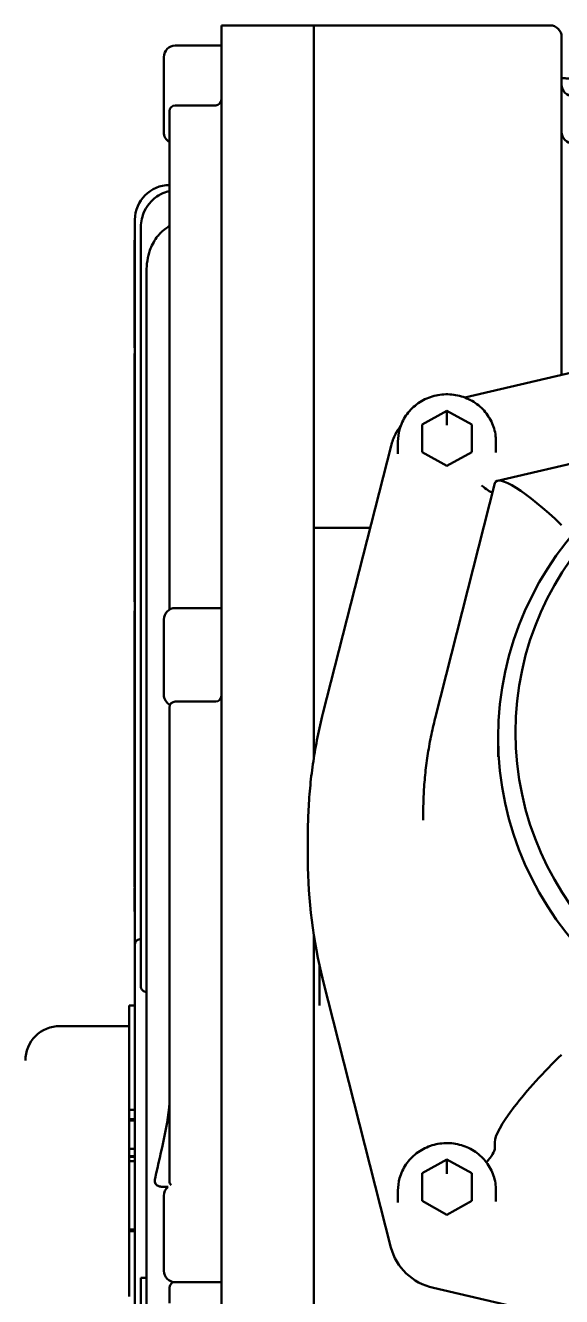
# Model space of a CAD drawing. Header units: inches. Extents: x 11 to 1621, y 11 to 1332.
# Drawn here: x 758.016 to 759.847, y 372.721 to 377.06 of the extents above; entities that cross this region are included whole.
import ezdxf

# ---------------------------------------------------------------- set-up
doc = ezdxf.new("R2010")
doc.units = ezdxf.units.IN
doc.header["$LTSCALE"] = 48
doc.header["$MEASUREMENT"] = 0
doc.layers.add('Visible (ANSI)', color=7, linetype='Continuous', lineweight=50)

msp = doc.modelspace()

# ---------------------------------------------------------------- linework, layer by layer
at = {"layer": 'Visible (ANSI)'}
for p, q in [((758.685181, 377.03561), (758.685181, 377.059517)), ((758.685181, 377.059517), (759.000142, 377.059517)), ((758.685181, 376.793478), (758.685181, 377.03561)), ((759.000142, 377.059517), (759.000142, 377.03561)), ((759.000142, 377.03561), (759.000142, 377.059517)), ((759.807228, 377.059517), (759.000142, 377.059517)), ((759.000142, 376.793478), (759.000142, 377.03561)), ((759.000142, 377.03561), (759.000142, 376.793478)), ((758.685181, 376.99062), (758.527701, 376.99062)), ((759.846598, 377.020147), (759.846598, 377.000225)), ((759.846598, 376.758092), (759.846598, 377.000225)), ((758.488331, 376.695344), (758.488331, 376.95125)), ((758.527701, 376.78677), (758.665496, 376.78677)), ((758.685181, 376.706342), (758.685181, 376.793478)), ((759.000142, 376.793478), (759.000142, 376.706342)), ((759.000142, 376.706342), (759.000142, 376.793478)), ((758.508016, 376.767085), (758.508016, 376.765093)), ((758.508016, 376.705014), (758.508016, 376.765093)), ((759.846598, 376.758092), (759.846598, 376.685479)), ((758.508016, 376.705014), (758.508016, 376.654185)), ((758.685181, 376.373407), (758.685181, 376.706342)), ((759.000142, 376.373407), (759.000142, 376.706342)), ((759.000142, 376.706342), (759.000142, 376.373407)), ((758.508016, 376.32125), (758.508016, 376.654185)), ((759.846598, 376.352544), (759.846598, 376.685479)), ((758.389905, 376.395807), (758.389905, 376.396431)), ((758.389905, 376.395807), (758.389905, 376.369578)), ((758.389905, 373.924086), (758.389905, 376.369578)), ((758.40959, 376.366512), (758.40959, 376.227709)), ((758.685181, 375.593849), (758.685181, 376.373407)), ((759.000142, 376.373407), (759.000142, 375.593849)), ((759.000142, 375.593849), (759.000142, 376.373407)), ((759.846598, 376.352544), (759.846598, 375.873526)), ((758.387937, 376.326921), (758.389905, 376.326921)), ((758.387937, 376.184615), (758.387937, 376.326921)), ((758.508016, 375.590414), (758.508016, 376.32125)), ((758.40959, 373.781459), (758.40959, 376.227709)), ((758.429275, 375.507453), (758.429275, 376.220021)), ((758.387937, 376.178393), (758.387937, 376.184615)), ((758.387937, 376.184615), (758.389905, 376.184615)), ((758.387937, 376.039751), (758.387937, 376.178393)), ((758.387937, 376.039751), (758.389905, 376.039751)), ((758.387937, 376.035764), (758.387937, 376.039751)), ((758.387937, 376.035764), (758.389905, 376.035764)), ((758.387937, 375.958789), (758.387937, 376.035764)), ((759.515872, 375.789774), (760.390446, 375.993193)), ((758.387937, 375.958789), (758.389905, 375.958789)), ((758.387937, 375.940367), (758.389905, 375.940367)), ((758.387937, 375.713885), (758.387937, 375.940367)), ((759.370021, 375.697596), (759.45526, 375.744658)), ((759.45526, 375.744658), (759.540498, 375.697596)), ((759.45526, 375.744658), (759.45526, 375.695738)), ((758.387937, 375.659319), (758.387937, 375.713885)), ((759.370021, 375.603472), (759.370021, 375.697596)), ((759.540498, 375.697596), (759.540498, 375.603472)), ((759.627659, 375.505733), (760.46116, 375.699598)), ((758.389905, 375.659319), (758.387937, 375.659319)), ((758.387937, 375.538498), (758.387937, 375.659319)), ((759.031963, 374.711694), (759.264185, 375.624697)), ((759.287937, 375.59759), (759.287937, 375.639023)), ((759.45526, 375.556409), (759.370021, 375.603472)), ((759.540498, 375.603472), (759.45526, 375.556409)), ((759.622582, 375.601613), (759.622582, 375.639023)), ((758.508016, 375.372629), (758.508016, 375.590414)), ((758.685181, 375.376064), (758.685181, 375.593849)), ((759.000142, 375.376064), (759.000142, 375.593849)), ((759.000142, 375.593849), (759.000142, 375.376064)), ((758.387937, 375.538498), (758.389905, 375.538498)), ((758.387937, 375.473636), (758.387937, 375.538498)), ((758.387937, 375.473636), (758.389905, 375.473636)), ((758.387937, 375.370705), (758.387937, 375.473636)), ((758.429275, 375.507453), (758.429275, 374.90027)), ((759.415008, 374.695807), (759.618806, 375.497061)), ((758.387937, 375.36802), (758.387937, 375.370705)), ((758.387937, 375.370705), (758.389905, 375.370705)), ((758.387937, 375.306035), (758.387937, 375.36802)), ((758.508016, 375.286467), (758.508016, 375.372629)), ((758.685181, 375.315244), (758.685181, 375.376064)), ((759.000142, 375.376064), (759.000142, 375.315244)), ((759.19304, 375.344984), (759.000142, 375.344984)), ((758.387937, 375.306035), (758.389905, 375.306035)), ((758.387937, 375.216324), (758.387937, 375.306035)), ((758.685181, 373.275165), (758.685181, 375.315244)), ((759.000142, 374.555933), (759.000142, 375.315244)), ((759.000142, 375.315244), (759.000142, 374.555933)), ((758.508016, 375.158399), (758.508016, 375.286467)), ((758.387937, 375.216324), (758.389905, 375.216324)), ((758.387937, 375.150866), (758.387937, 375.216324)), ((758.387937, 375.150866), (758.389905, 375.150866)), ((758.387937, 375.096871), (758.387937, 375.150866)), ((758.508016, 375.065804), (758.508016, 375.135949)), ((758.387937, 375.091822), (758.387937, 375.096871)), ((758.387937, 375.096871), (758.389905, 375.096871)), ((758.387937, 375.091822), (758.389905, 375.091822)), ((758.387937, 375.024799), (758.387937, 375.06132)), ((758.387937, 375.06132), (758.389905, 375.06132)), ((758.684749, 375.071079), (758.527701, 375.071079)), ((758.387937, 374.83893), (758.387937, 375.024799)), ((758.488331, 374.775803), (758.488331, 375.031709)), ((758.429275, 374.90027), (758.429275, 374.851958)), ((758.387937, 374.8201), (758.387937, 374.83893)), ((758.429275, 374.851958), (758.429275, 374.807596)), ((758.387937, 374.753702), (758.387937, 374.8201)), ((758.389905, 374.8201), (758.387937, 374.8201)), ((758.429275, 373.102766), (758.429275, 374.807596)), ((758.387937, 374.751996), (758.387937, 374.753702)), ((758.389905, 374.751996), (758.387937, 374.751996)), ((758.387937, 374.64244), (758.387937, 374.751996)), ((758.527701, 374.751793), (758.665496, 374.751793)), ((758.508016, 374.718178), (758.508016, 373.246389)), ((758.387937, 374.64244), (758.389905, 374.64244)), ((758.387937, 374.62968), (758.387937, 374.64244)), ((758.387937, 374.601265), (758.387937, 374.62968)), ((758.387937, 374.62968), (758.389905, 374.62968)), ((759.630063, 374.629533), (759.630063, 374.562996)), ((758.387937, 374.526689), (758.387937, 374.601265)), ((758.387937, 374.526689), (758.389905, 374.526689)), ((758.387937, 374.517434), (758.387937, 374.526689)), ((758.389905, 374.517434), (758.387937, 374.517434)), ((758.387937, 374.517434), (758.387937, 374.372381)), ((758.387937, 374.368152), (758.387937, 374.372381)), ((758.387937, 374.372381), (758.389905, 374.372381)), ((758.387937, 374.368152), (758.389905, 374.368152)), ((758.387937, 374.321779), (758.387937, 374.368152)), ((759.374157, 374.369822), (759.374157, 374.346801)), ((758.387937, 374.321779), (758.389905, 374.321779)), ((758.387937, 374.228304), (758.387937, 374.321779)), ((758.980457, 374.300758), (758.980457, 374.21155)), ((758.389905, 374.228304), (758.387937, 374.228304)), ((758.387937, 374.228304), (758.387937, 374.118505)), ((758.387937, 374.118505), (758.389905, 374.118505)), ((758.387937, 374.035649), (758.387937, 374.114898)), ((758.387937, 374.114898), (758.389905, 374.114898)), ((758.387937, 374.035649), (758.389905, 374.035649)), ((759.000142, 373.275165), (759.000142, 373.956892)), ((759.000142, 373.956892), (759.000142, 373.704886)), ((758.389905, 372.441638), (758.389905, 373.924086)), ((759.019827, 373.714855), (759.019827, 373.852394)), ((759.029992, 373.80926), (759.025403, 373.827302)), ((759.031764, 373.802227), (759.263986, 372.889224)), ((758.37022, 373.358254), (758.37022, 373.714475)), ((758.389905, 373.714475), (758.37022, 373.714475)), ((759.000142, 373.704886), (759.000142, 373.6515)), ((759.000142, 373.6515), (759.000142, 373.60041)), ((758.134, 373.644554), (758.37022, 373.644554)), ((759.000142, 373.60041), (759.000142, 373.276589)), ((758.37022, 373.358254), (758.389905, 373.358254)), ((758.37022, 373.326228), (758.37022, 373.358254)), ((758.389905, 373.326228), (758.37022, 373.326228)), ((758.37022, 373.326228), (758.37022, 373.322689)), ((758.37022, 373.322689), (758.37022, 373.285036)), ((758.37022, 373.322689), (758.389905, 373.322689)), ((758.37022, 373.285036), (758.37022, 373.22574)), ((758.685181, 373.152963), (758.685181, 373.275165)), ((759.000142, 373.275165), (759.000142, 373.152963)), ((758.37022, 373.22574), (758.37022, 373.200056)), ((758.37022, 373.22574), (758.389905, 373.22574)), ((758.508016, 373.175104), (758.508016, 373.246389)), ((759.618213, 373.247824), (759.618213, 373.224802)), ((758.37022, 373.200056), (758.389905, 373.200056)), ((758.37022, 373.198694), (758.37022, 373.200056)), ((758.37022, 373.198694), (758.389905, 373.198694)), ((758.37022, 373.198694), (758.37022, 373.183897)), ((758.37022, 372.949897), (758.37022, 373.183897)), ((758.389905, 373.183897), (758.37022, 373.183897)), ((758.508016, 373.135984), (758.508016, 373.175104)), ((759.370021, 373.141928), (759.45526, 373.18899)), ((759.45526, 373.18899), (759.540498, 373.141928)), ((759.45526, 373.18899), (759.45526, 373.14007)), ((758.685181, 372.303082), (758.685181, 373.152963)), ((759.000142, 372.303082), (759.000142, 373.152963)), ((759.370021, 373.047804), (759.370021, 373.141928)), ((759.540498, 373.141928), (759.540498, 373.047804)), ((758.429275, 373.102766), (758.429275, 372.812611)), ((758.485211, 373.095591), (758.50289, 373.095591)), ((758.508016, 373.121588), (758.508016, 373.12074)), ((758.508016, 373.12074), (758.508016, 373.115258)), ((758.488331, 372.809621), (758.488331, 373.065527)), ((759.287937, 373.041922), (759.287937, 373.083355)), ((759.45526, 373.000741), (759.370021, 373.047804)), ((759.540498, 373.047804), (759.45526, 373.000741)), ((759.622582, 373.045945), (759.622582, 373.083355)), ((758.37022, 372.949897), (758.37022, 372.944827)), ((758.389905, 372.949897), (758.37022, 372.949897)), ((758.37022, 372.721306), (758.37022, 372.944827)), ((758.389905, 372.944827), (758.37022, 372.944827)), ((758.40959, 372.784709), (758.429275, 372.784709)), ((758.40959, 372.518219), (758.40959, 372.784709)), ((758.429275, 372.812611), (758.429275, 372.541394)), ((758.508016, 372.698978), (758.508016, 372.750856)), ((758.682486, 372.770251), (758.527701, 372.770251)), ((760.363454, 372.528725), (759.408735, 372.7508)), ((759.408738, 372.7508), (760.389675, 372.522642))]:
    msp.add_line(p, q, dxfattribs=at)
for centre, radius, start, end in [((759.807228, 377.020147), 0.03937, 0, 90), ((758.527701, 376.95125), 0.03937, 90, 179.999821), ((759.885968, 376.857786), 0.03937, 180, 270), ((758.527701, 376.767085), 0.019685, 90, 180), ((758.665496, 376.806455), 0.019685, 270, 359.985295), ((758.527701, 376.695344), 0.03937, 180.000144, 240), ((759.885968, 376.696467), 0.03937, 180, 270), ((758.508016, 376.396429), 0.11811, 90, 179.999717), ((758.527701, 375.031709), 0.03937, 90, 179.999821), ((758.527701, 374.775803), 0.03937, 180.000144, 243.228837), ((758.527701, 374.732108), 0.019685, 90, 179.999284), ((758.665496, 374.771478), 0.019685, 270, 0), ((758.134, 373.526443), 0.11811, 90, 179.999667), ((758.527701, 373.065527), 0.03937, 131.197976, 179.999821), ((758.527701, 372.809621), 0.03937, 180.000144, 270)]:
    msp.add_arc(centre, radius, start, end, dxfattribs=at)
for centre, major_axis in [((760.79148, 374.629533), (1.161417, 0)), ((760.79148, 374.646799), (1.102362, 0))]:
    msp.add_ellipse(centre, major_axis=major_axis, ratio=0.95630476, dxfattribs=at)
for centre, major_axis, ratio, start_param, end_param in [((759.846347, 375.273651), (0.22443, -0.229088), 0.17872486, 1.75124598, 3.24990978), ((759.553032, 375.531134), (0.064123, -0.065454), 0.17872486, 5.21345918, 5.97926859), ((760.79148, 374.21155), (-1.811024, 0), 0.95630476, 0, 0.23860247), ((759.216677, 373.871791), (-0.19685, 0), 0.95630476, 0.17303789, 0.23858651), ((759.846347, 373.465993), (-0.22443, -0.229088), 0.17872486, 4.53193932, 6.10273565), ((759.553032, 373.162468), (-0.064123, -0.065454), 0.17872486, 1.99634837, 2.961143), ((759.45526, 372.933716), (-0.19685, 0), 0.95630476, 0.23860247, 1.33219386), ((759.45526, 372.933716), (-0.19685, 0), 0.95630476, 0.23860247, 1.33220982)]:
    msp.add_ellipse(centre, major_axis=major_axis, ratio=ratio, start_param=start_param, end_param=end_param, dxfattribs=at)
for points, knots in [([(759.846598, 376.880662), (759.847243, 376.880548), (759.847902, 376.880435), (759.85258, 376.879669), (759.857115, 376.879094), (759.867441, 376.878145), (759.873441, 376.877806), (759.881625, 376.877615), (759.883798, 376.87759), (759.885968, 376.87759)], [0.204914146, 0.204914146, 0.204914146, 0.204914146, 0.211565905, 0.211565905, 0.25126436, 0.25126436, 0.297448961, 0.297448961, 0.313985679, 0.313985679, 0.313985679, 0.313985679]), ([(758.437023, 376.449275), (758.441391, 376.45495), (758.446241, 376.460246), (758.457224, 376.470297), (758.463354, 376.474927), (758.48059, 376.485554), (758.490378, 376.489325), (758.500779, 376.4928), (758.503512, 376.493606), (758.506113, 376.494455), (758.506856, 376.494709), (758.507568, 376.495026), (758.507739, 376.495115), (758.507958, 376.495272), (758.508015, 376.49534), (758.508015, 376.4954)], [-0.118557796, -0.118557796, -0.118557796, -0.118557796, -0.095694535, -0.095694535, -0.071261261, -0.071261261, -0.031383497, -0.031383497, -0.013011579, -0.013011579, -0.005674701, -0.005674701, -0.002706782, -0.002706782, 0, 0, 0, 0]), ([(758.437023, 376.449275), (758.429892, 376.439699), (758.423637, 376.428767), (758.413264, 376.402956), (758.40959, 376.383219), (758.40959, 376.366512)], [0.255609704, 0.255609704, 0.255609704, 0.255609704, 0.34282044, 0.34282044, 0.475939492, 0.475939492, 0.475939492, 0.475939492]), ([(758.508016, 376.376437), (758.508016, 376.376196), (758.507893, 376.375924), (758.507452, 376.375291), (758.507097, 376.374924), (758.505758, 376.373695), (758.504355, 376.37266), (758.498537, 376.368539), (758.492301, 376.364417), (758.481171, 376.354947), (758.477337, 376.351293), (758.470207, 376.343651), (758.466947, 376.339741), (758.463892, 376.335653)], [0.0000001656, 0.0000001656, 0.0000001656, 0.0000001656, 0.0041949019, 0.0041949019, 0.0092505704, 0.0092505704, 0.0216777036, 0.0216777036, 0.0534882165, 0.0534882165, 0.0717226775, 0.0717226775, 0.0891758488, 0.0891758488, 0.0891758488, 0.0891758488]), ([(758.463892, 376.335653), (758.454319, 376.32255), (758.446161, 376.306608), (758.433376, 376.270368), (758.429275, 376.243034), (758.429275, 376.220021)], [0.240604666, 0.240604666, 0.240604666, 0.240604666, 0.361990644, 0.361990644, 0.545356245, 0.545356245, 0.545356245, 0.545356245]), ([(759.622582, 375.639023), (759.622582, 375.656135), (759.619747, 375.673242), (759.60871, 375.705753), (759.600491, 375.721141), (759.579485, 375.748742), (759.566658, 375.760917), (759.537648, 375.780856), (759.521434, 375.788568), (759.487241, 375.79872), (759.469254, 375.801117), (759.433358, 375.800303), (759.415454, 375.797076), (759.381617, 375.785286), (759.365681, 375.776743), (759.337483, 375.755208), (759.325195, 375.742258), (759.305564, 375.71331), (759.298171, 375.697352), (759.289839, 375.667094), (759.287937, 375.653059), (759.287937, 375.639023)], [1.57079633, 1.57079633, 1.57079633, 1.57079633, 1.88471906, 1.88471906, 2.19994561, 2.19994561, 2.51840988, 2.51840988, 2.84053566, 2.84053566, 3.1653255, 3.1653255, 3.49097866, 3.49097866, 3.8154729, 3.8154729, 4.13705489, 4.13705489, 4.45489324, 4.45489324, 4.71238898, 4.71238898, 4.71238898, 4.71238898]), ([(759.297736, 375.693567), (759.290731, 375.684465), (759.284538, 375.674724), (759.272773, 375.651863), (759.267692, 375.638486), (759.264185, 375.624697)], [4.077913135, 4.077913135, 4.077913135, 4.077913135, 4.255065042, 4.255065042, 4.473786512, 4.473786512, 4.473786512, 4.473786512]), ([(758.508016, 375.135949), (758.508016, 375.137122), (758.508016, 375.138525), (758.508016, 375.140159), (758.508016, 375.141792), (758.508016, 375.14371), (758.508016, 375.145748), (758.508016, 375.147277), (758.508016, 375.148871), (758.508016, 375.150534), (758.508016, 375.151088), (758.508016, 375.151699), (758.508016, 375.152219), (758.508016, 375.154301), (758.508016, 375.156361), (758.508016, 375.158399)], [0, 0, 0, 0, 0.25, 0.25, 0.25, 0.5, 0.5, 0.5, 0.6875, 0.6875, 0.6875, 0.75, 0.75, 0.75, 1, 1, 1, 1]), ([(758.508016, 374.718178), (758.508016, 374.720294), (758.508016, 374.722209), (758.508016, 374.72392), (758.508016, 374.725632), (758.508016, 374.727184), (758.508016, 374.728451), (758.508016, 374.729402), (758.508016, 374.730179), (758.508016, 374.730782), (758.508016, 374.730983), (758.508016, 374.731177), (758.508016, 374.731324), (758.508016, 374.731848), (758.508016, 374.732109), (758.508016, 374.732108)], [0, 0, 0, 0, 0.25, 0.25, 0.25, 0.5, 0.5, 0.5, 0.6875, 0.6875, 0.6875, 0.75, 0.75, 0.75, 0.972492025, 0.972492025, 0.972492025, 0.972492025]), ([(759.031963, 374.711694), (759.025129, 374.684827), (759.018966, 374.657802), (759.007993, 374.603498), (759.003184, 374.576219), (758.994931, 374.521471), (758.991488, 374.494001), (758.985976, 374.438935), (758.983906, 374.411338), (758.981147, 374.35608), (758.980457, 374.328419), (758.980457, 374.300758)], [4.473786512, 4.473786512, 4.473786512, 4.473786512, 4.521507005, 4.521507005, 4.569227499, 4.569227499, 4.616947993, 4.616947993, 4.664668487, 4.664668487, 4.71238898, 4.71238898, 4.71238898, 4.71238898]), ([(759.415008, 374.695807), (759.409591, 374.674512), (759.404704, 374.653087), (759.396003, 374.610025), (759.392189, 374.58839), (759.385643, 374.544961), (759.382911, 374.523168), (759.378537, 374.479476), (759.376895, 374.457577), (759.374705, 374.413726), (759.374157, 374.391774), (759.374157, 374.369822)], [4.473786512, 4.473786512, 4.473786512, 4.473786512, 4.521507005, 4.521507005, 4.569227499, 4.569227499, 4.616947993, 4.616947993, 4.664668487, 4.664668487, 4.71238898, 4.71238898, 4.71238898, 4.71238898]), ([(758.389905, 373.924086), (758.389905, 373.924122), (758.389905, 373.924158), (758.389916, 373.925618), (758.390131, 373.92704), (758.390964, 373.92979), (758.391576, 373.931119), (758.393572, 373.934225), (758.39518, 373.935913), (758.398913, 373.938528), (758.400915, 373.939507), (758.405183, 373.940785), (758.407368, 373.941109), (758.40959, 373.941109)], [-0.0003692613, -0.0003692613, -0.0003692613, -0.0003692613, 0, 0, 0.0145769195, 0.0145769195, 0.0289112975, 0.0289112975, 0.04993836, 0.04993836, 0.0681642941, 0.0681642941, 0.0851779707, 0.0851779707, 0.0851779707, 0.0851779707]), ([(758.429275, 373.760703), (758.428042, 373.760703), (758.426816, 373.760833), (758.424452, 373.761325), (758.423316, 373.761688), (758.420131, 373.763028), (758.418307, 373.764267), (758.414357, 373.767735), (758.412521, 373.770418), (758.410128, 373.775971), (758.40959, 373.778844), (758.40959, 373.781459)], [-0.205824881, -0.205824881, -0.205824881, -0.205824881, -0.19642867, -0.19642867, -0.187032459, -0.187032459, -0.168240036, -0.168240036, -0.13477158, -0.13477158, -0.101303124, -0.101303124, -0.101303124, -0.101303124]), ([(758.457771, 373.118573), (758.458156, 373.120445), (758.458544, 373.122317), (758.46881, 373.17159), (758.480133, 373.218621), (758.499807, 373.310514), (758.508016, 373.355412), (758.508016, 373.399323)], [3.251544281, 3.251544281, 3.251544281, 3.251544281, 3.265356649, 3.265356649, 3.615248785, 3.615248785, 3.96514092, 3.96514092, 3.96514092, 3.96514092]), ([(759.622582, 373.083355), (759.622582, 373.100467), (759.619747, 373.117574), (759.60871, 373.150085), (759.600491, 373.165473), (759.579485, 373.193074), (759.566658, 373.205249), (759.537648, 373.225188), (759.521434, 373.2329), (759.487241, 373.243052), (759.469254, 373.245449), (759.433358, 373.244635), (759.415454, 373.241408), (759.381617, 373.229618), (759.365681, 373.221075), (759.337483, 373.19954), (759.325195, 373.18659), (759.305564, 373.157642), (759.298171, 373.141684), (759.289839, 373.111426), (759.287937, 373.097391), (759.287937, 373.083355)], [1.57079633, 1.57079633, 1.57079633, 1.57079633, 1.88471906, 1.88471906, 2.19994561, 2.19994561, 2.51840988, 2.51840988, 2.84053566, 2.84053566, 3.1653255, 3.1653255, 3.49097866, 3.49097866, 3.8154729, 3.8154729, 4.13705489, 4.13705489, 4.45489324, 4.45489324, 4.71238898, 4.71238898, 4.71238898, 4.71238898]), ([(758.508016, 373.121588), (758.508016, 373.122093), (758.508016, 373.122795), (758.508016, 373.123693), (758.508016, 373.124592), (758.508016, 373.12572), (758.508016, 373.126981), (758.508016, 373.129502), (758.508016, 373.132499), (758.508016, 373.135984)], [0, 0, 0, 0, 0.25, 0.25, 0.25, 0.5, 0.5, 0.5, 1, 1, 1, 1]), ([(758.457771, 373.118573), (758.45736, 373.116575), (758.45735, 373.114535), (758.458151, 373.11041), (758.458996, 373.108411), (758.46164, 373.104367), (758.463567, 373.102484), (758.468221, 373.099248), (758.470989, 373.098), (758.477526, 373.096056), (758.481381, 373.095591), (758.485211, 373.095591)], [-0.105142319, -0.105142319, -0.105142319, -0.105142319, -0.089381385, -0.089381385, -0.072679221, -0.072679221, -0.052145228, -0.052145228, -0.029180943, -0.029180943, -0.000000002, -0.000000002, -0.000000002, -0.000000002]), ([(758.513403, 373.101742), (758.511815, 373.103423), (758.510445, 373.105487), (758.508509, 373.110156), (758.508016, 373.11279), (758.508016, 373.115258)], [0.1897294903, 0.1897294903, 0.1897294903, 0.1897294903, 0.2071927555, 0.2071927555, 0.2260282526, 0.2260282526, 0.2260282526, 0.2260282526]), ([(758.508489, 372.755037), (758.508346, 372.754426), (758.508236, 372.753807), (758.508105, 372.752749), (758.508066, 372.752316), (758.508028, 372.751603), (758.508019, 372.751325), (758.508016, 372.750983), (758.508016, 372.750919), (758.508016, 372.750856)], [0.1486504897, 0.1486504897, 0.1486504897, 0.1486504897, 0.1536924736, 0.1536924736, 0.1571504493, 0.1571504493, 0.1593505532, 0.1593505532, 0.1598506024, 0.1598506024, 0.1598506024, 0.1598506024]), ([(758.508489, 372.755037), (758.508737, 372.756105), (758.50908, 372.757171), (758.509965, 372.759355), (758.510515, 372.760463), (758.51251, 372.763873), (758.514217, 372.766006), (758.51728, 372.769043), (758.51852, 372.770103), (758.519796, 372.771053)], [-0.0777590195, -0.0777590195, -0.0777590195, -0.0777590195, -0.0688979502, -0.0688979502, -0.0593745104, -0.0593745104, -0.0385953758, -0.0385953758, -0.0256385234, -0.0256385234, -0.0256385234, -0.0256385234])]:
    msp.add_open_spline(points, degree=3, knots=knots, dxfattribs=at)
msp.add_open_spline([(759.846598, 375.873526), (759.846598, 375.871316), (759.84681, 375.869069), (759.847225, 375.866844)], degree=3, dxfattribs=at)

doc.saveas('drawing.dxf')
